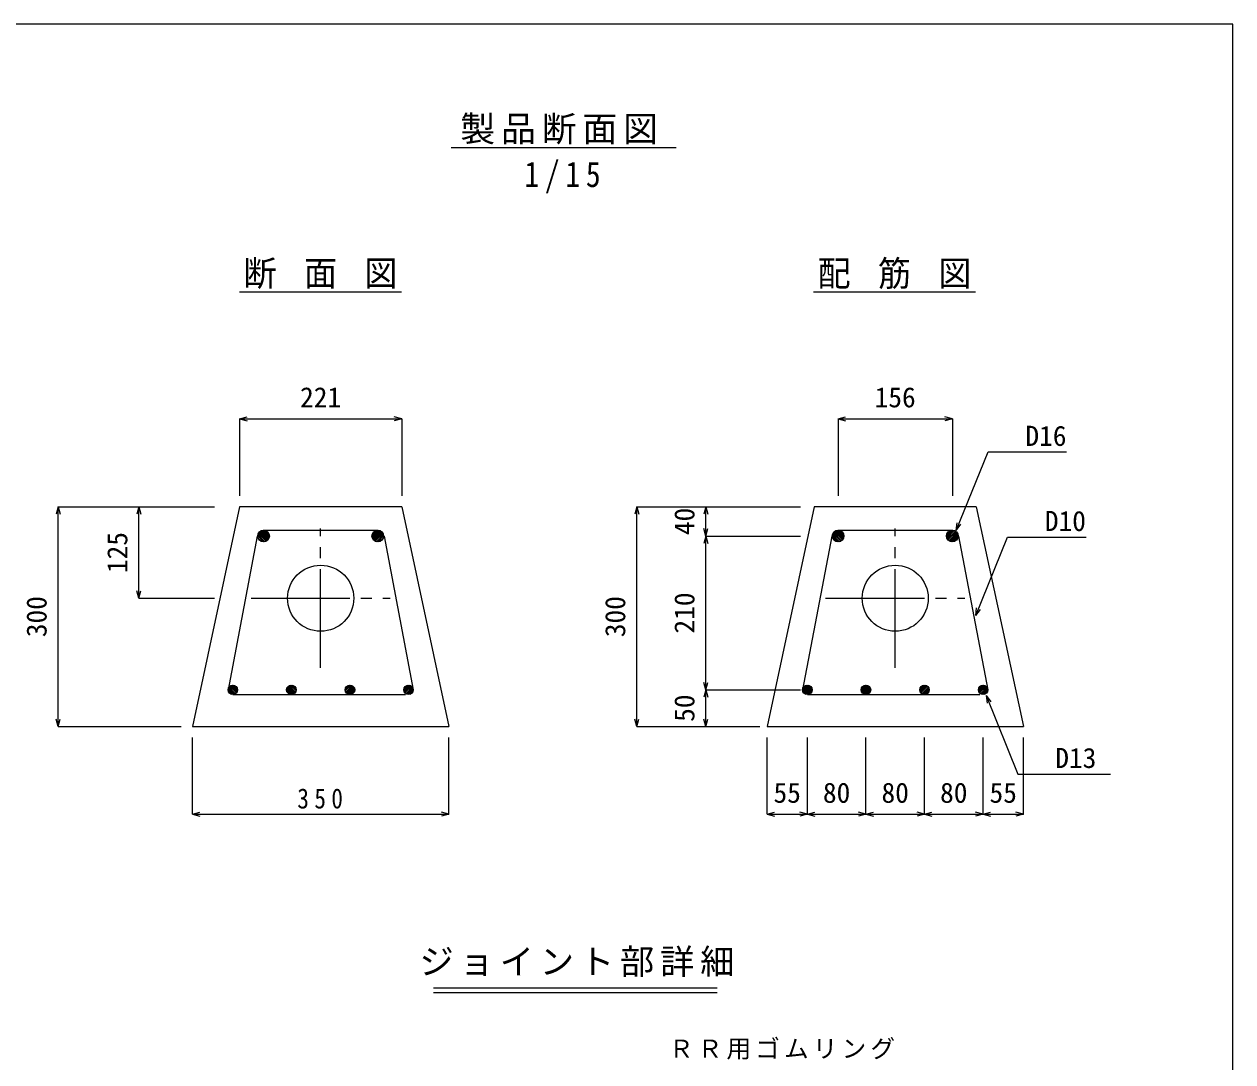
# Model space of a CAD drawing. Units: millimetres, scale not verified. Extents: x -2100 to 2100, y -1470 to 1470.
# Drawn here: x 449 to 2100, y 53 to 1470 of the extents above; entities that cross this region are included whole.
import ezdxf
from ezdxf.enums import TextEntityAlignment as Align

# ---------------------------------------------------------------- set-up
doc = ezdxf.new("R2010")
doc.units = ezdxf.units.MM
doc.header["$LTSCALE"] = 15
doc.linetypes.add('CHAIN2', pattern=[12, 9, -1, 1, -1])
for name, color, linetype, lineweight in [('0-0_図面枠', 7, 'Continuous', 18), ('0-1_ブロック', 3, 'Continuous', 18), ('0-2_HI-VP', 3, 'Continuous', 18), ('0-3_鉄筋', 7, 'Continuous', 18), ('0-5_ｼﾞｮｲﾝﾄ詳細図', 7, 'Continuous', 18), ('0-6_寸法', 4, 'Continuous', 18), ('0-A', 7, 'Continuous', 18)]:
    doc.layers.add(name, color=color, linetype=linetype, lineweight=lineweight)
doc.styles.add('ＭＳ ゴシック', font='')
doc.styles.get('ＭＳ ゴシック').set_extended_font_data('MS Gothic')

msp = doc.modelspace()

# ---------------------------------------------------------------- linework, layer by layer
at = {"layer": '0-0_図面枠', "color": 4}
for p, q in [((743.56, 931.02), (753.71, 933.74)), ((743.56, 931.02), (964.99, 931.02)), ((743.56, 931.02), (753.71, 928.3)), ((743.56, 931.02), (743.56, 826.02)), ((964.99, 931.02), (954.85, 933.74)), ((964.99, 931.02), (954.85, 928.3)), ((964.99, 931.02), (964.99, 826.02))]:
    msp.add_line(p, q, dxfattribs=at)
at = {"layer": '0-0_図面枠', "linetype": 'CHAIN2'}
for p, q in [((854.28, 590.92), (854.28, 781.12)), ((1638.95, 590.92), (1638.95, 781.12)), ((759.18, 686.02), (949.38, 686.02)), ((1543.85, 686.02), (1734.05, 686.02))]:
    msp.add_line(p, q, dxfattribs=at)
at = {"layer": '0-0_図面枠', "color": 5}
msp.add_lwpolyline([(2100, 1470), (-2100, 1470), (-2100, -1470), (2100, -1470)], close=True, dxfattribs=at)
at = {"layer": '0-1_ブロック'}
for p, q in [((1032.69, 1301.78), (1339.98, 1301.78)), ((743.38, 1104.53), (964.58, 1104.53)), ((1527.31, 1104.53), (1748.52, 1104.53)), ((743.56, 811.02), (679.28, 511.02)), ((964.99, 811.02), (743.56, 811.02)), ((964.99, 811.02), (1029.28, 511.02)), ((1528.23, 811.02), (1463.95, 511.02)), ((1749.66, 811.02), (1528.23, 811.02)), ((1749.66, 811.02), (1813.95, 511.02)), ((679.28, 511.02), (1029.28, 511.02)), ((1463.95, 511.02), (1813.95, 511.02))]:
    msp.add_line(p, q, dxfattribs=at)
at = {"layer": '0-2_HI-VP'}
for centre in [(854.28, 686.02), (1638.95, 686.02)]:
    msp.add_circle(centre, 45.1, dxfattribs=at)
at = {"layer": '0-3_鉄筋', "color": 4}
for p, q in [((1560.95, 931.02), (1571.09, 933.74)), ((1560.95, 931.02), (1716.95, 931.02)), ((1560.95, 931.02), (1571.09, 928.3)), ((1560.95, 931.02), (1560.95, 826.02)), ((1716.95, 931.02), (1706.8, 933.74)), ((1716.95, 931.02), (1706.8, 928.3)), ((1716.95, 931.02), (1716.95, 826.02)), ((495.74, 811.02), (493.02, 800.88)), ((495.74, 511.02), (495.74, 811.02)), ((495.74, 811.02), (498.46, 800.88)), ((495.74, 811.02), (663.64, 811.02)), ((606.01, 811.02), (603.29, 800.88)), ((606.01, 686.02), (606.01, 811.02)), ((606.01, 811.02), (608.72, 800.88)), ((606.01, 811.02), (709.46, 811.02)), ((1285.98, 811.02), (1283.26, 800.88)), ((1285.98, 511.02), (1285.98, 811.02)), ((1285.98, 811.02), (1288.7, 800.88)), ((1285.98, 811.02), (1380.49, 811.02)), ((1380.49, 811.02), (1377.77, 800.88)), ((1380.49, 771.02), (1380.49, 811.02)), ((1380.49, 811.02), (1383.21, 800.88)), ((1380.49, 811.02), (1509.56, 811.02)), ((1380.49, 771.02), (1377.77, 781.16)), ((1380.49, 771.02), (1383.21, 781.16)), ((1380.49, 771.02), (1377.77, 760.88)), ((1380.49, 561.02), (1380.49, 771.02)), ((1380.49, 771.02), (1383.21, 760.88)), ((1380.49, 771.02), (1509.56, 771.02)), ((606.01, 686.02), (603.29, 696.16)), ((606.01, 686.02), (608.72, 696.16)), ((606.01, 686.02), (709.46, 686.02)), ((1380.49, 561.02), (1377.77, 571.16)), ((1380.49, 561.02), (1383.21, 571.16)), ((1380.49, 561.02), (1377.77, 550.88)), ((1380.49, 511.02), (1380.49, 561.02)), ((1380.49, 561.02), (1383.21, 550.88)), ((1380.49, 561.02), (1509.56, 561.02)), ((495.74, 511.02), (493.02, 521.16)), ((495.74, 511.02), (498.46, 521.16)), ((1285.98, 511.02), (1283.26, 521.16)), ((1285.98, 511.02), (1288.7, 521.16)), ((1380.49, 511.02), (1377.77, 521.16)), ((1380.49, 511.02), (1383.21, 521.16)), ((495.74, 511.02), (663.64, 511.02)), ((1285.98, 511.02), (1380.49, 511.02)), ((1380.49, 511.02), (1454.26, 511.02)), ((1463.95, 391.02), (1463.95, 496.02)), ((1518.95, 391.02), (1518.95, 496.02)), ((1598.95, 391.02), (1598.95, 496.02)), ((1678.95, 391.02), (1678.95, 496.02)), ((1758.95, 391.02), (1758.95, 496.02)), ((1813.95, 391.02), (1813.95, 496.02)), ((1463.95, 391.02), (1474.09, 393.74)), ((1463.95, 391.02), (1518.95, 391.02)), ((1463.95, 391.02), (1474.09, 388.3)), ((1518.95, 391.02), (1508.8, 393.74)), ((1518.95, 391.02), (1508.8, 388.3)), ((1518.95, 391.02), (1529.09, 393.74)), ((1518.95, 391.02), (1598.95, 391.02)), ((1518.95, 391.02), (1529.09, 388.3)), ((1598.95, 391.02), (1588.8, 393.74)), ((1598.95, 391.02), (1588.8, 388.3)), ((1598.95, 391.02), (1609.09, 393.74)), ((1598.95, 391.02), (1678.95, 391.02)), ((1598.95, 391.02), (1609.09, 388.3)), ((1678.95, 391.02), (1668.8, 393.74)), ((1678.95, 391.02), (1668.8, 388.3)), ((1678.95, 391.02), (1689.09, 393.74)), ((1678.95, 391.02), (1758.95, 391.02)), ((1678.95, 391.02), (1689.09, 388.3)), ((1758.95, 391.02), (1748.8, 393.74)), ((1758.95, 391.02), (1748.8, 388.3)), ((1758.95, 391.02), (1769.09, 393.74)), ((1758.95, 391.02), (1813.95, 391.02)), ((1758.95, 391.02), (1769.09, 388.3)), ((1813.95, 391.02), (1803.8, 393.74)), ((1813.95, 391.02), (1803.8, 388.3))]:
    msp.add_line(p, q, dxfattribs=at)
at = {"layer": '0-3_鉄筋'}
for p, q in [((769.9, 775.85), (781.11, 764.65)), ((770.92, 776.96), (782.22, 765.66)), ((772.14, 777.86), (783.12, 766.88)), ((773.57, 778.55), (783.81, 768.32)), ((775.29, 778.96), (784.22, 770.03)), ((777.43, 778.94), (784.19, 772.17)), ((933.27, 778.96), (924.34, 770.03)), ((931.13, 778.94), (924.36, 772.17)), ((934.98, 778.55), (924.75, 768.32)), ((936.42, 777.86), (925.43, 766.88)), ((937.64, 776.96), (926.34, 765.66)), ((938.65, 775.85), (927.44, 764.65)), ((1554.57, 775.85), (1565.78, 764.65)), ((1555.59, 776.96), (1566.89, 765.66)), ((1556.8, 777.86), (1567.79, 766.88)), ((1558.24, 778.55), (1568.48, 768.32)), ((1559.95, 778.96), (1568.88, 770.03)), ((1562.1, 778.94), (1568.86, 772.17)), ((1717.94, 778.96), (1709.01, 770.03)), ((1715.8, 778.94), (1709.03, 772.17)), ((1719.65, 778.55), (1709.42, 768.32)), ((1721.09, 777.86), (1710.1, 766.88)), ((1722.3, 776.96), (1711.01, 765.66)), ((1723.32, 775.85), (1712.11, 764.65)), ((768.28, 771.12), (776.37, 763.02)), ((768.52, 772.99), (778.25, 763.27)), ((768.69, 768.49), (773.75, 763.43)), ((769.09, 774.54), (779.8, 763.84)), ((939.46, 774.54), (928.75, 763.84)), ((940.03, 772.99), (930.31, 763.27)), ((940.28, 771.12), (932.18, 763.02)), ((939.87, 768.49), (934.81, 763.43)), ((1552.95, 771.12), (1561.04, 763.02)), ((1553.19, 772.99), (1562.92, 763.27)), ((1553.36, 768.49), (1558.41, 763.43)), ((1553.76, 774.54), (1564.47, 763.84)), ((1724.13, 774.54), (1713.42, 763.84)), ((1724.7, 772.99), (1714.97, 763.27)), ((1724.95, 771.12), (1716.85, 763.02)), ((1724.53, 768.49), (1719.48, 763.43)), ((727.81, 561.7), (734.96, 554.56)), ((728.23, 563.41), (736.66, 554.97)), ((728.98, 564.78), (738.04, 555.72)), ((729.98, 565.9), (739.16, 556.72)), ((731.24, 566.76), (740.02, 557.98)), ((732.78, 567.34), (740.6, 559.52)), ((734.74, 567.5), (740.76, 561.48)), ((807.81, 561.7), (814.96, 554.56)), ((808.23, 563.41), (816.66, 554.97)), ((808.98, 564.78), (818.04, 555.72)), ((809.98, 565.9), (819.16, 556.72)), ((811.24, 566.76), (820.02, 557.98)), ((812.78, 567.34), (820.6, 559.52)), ((814.74, 567.5), (820.76, 561.48)), ((893.81, 567.5), (887.79, 561.48)), ((895.78, 567.34), (887.95, 559.52)), ((897.32, 566.76), (888.53, 557.98)), ((898.57, 565.9), (889.4, 556.72)), ((899.58, 564.78), (890.52, 555.72)), ((900.32, 563.41), (891.89, 554.97)), ((900.74, 561.7), (893.6, 554.56)), ((973.81, 567.5), (967.79, 561.48)), ((975.78, 567.34), (967.95, 559.52)), ((977.32, 566.76), (968.53, 557.98)), ((978.57, 565.9), (969.4, 556.72)), ((979.58, 564.78), (970.52, 555.72)), ((980.32, 563.41), (971.89, 554.97)), ((980.74, 561.7), (973.6, 554.56)), ((1512.48, 561.7), (1519.63, 554.56)), ((1512.9, 563.41), (1521.33, 554.97)), ((1513.65, 564.78), (1522.71, 555.72)), ((1514.65, 565.9), (1523.82, 556.72)), ((1515.91, 566.76), (1524.69, 557.98)), ((1517.45, 567.34), (1525.27, 559.52)), ((1519.41, 567.5), (1525.43, 561.48)), ((1592.48, 561.7), (1599.63, 554.56)), ((1592.9, 563.41), (1601.33, 554.97)), ((1593.65, 564.78), (1602.71, 555.72)), ((1594.65, 565.9), (1603.82, 556.72)), ((1595.91, 566.76), (1604.69, 557.98)), ((1597.45, 567.34), (1605.27, 559.52)), ((1599.41, 567.5), (1605.43, 561.48)), ((1678.48, 567.5), (1672.46, 561.48)), ((1680.45, 567.34), (1672.62, 559.52)), ((1681.99, 566.76), (1673.2, 557.98)), ((1683.24, 565.9), (1674.07, 556.72)), ((1684.25, 564.78), (1675.18, 555.72)), ((1684.99, 563.41), (1676.56, 554.97)), ((1685.41, 561.7), (1678.26, 554.56)), ((1758.48, 567.5), (1752.46, 561.48)), ((1760.45, 567.34), (1752.62, 559.52)), ((1761.99, 566.76), (1753.2, 557.98)), ((1763.24, 565.9), (1754.07, 556.72)), ((1764.25, 564.78), (1755.18, 555.72)), ((1764.99, 563.41), (1756.56, 554.97)), ((1765.41, 561.7), (1758.26, 554.56)), ((727.98, 559.42), (732.67, 554.72)), ((807.98, 559.42), (812.67, 554.72)), ((900.58, 559.42), (895.88, 554.72)), ((980.58, 559.42), (975.88, 554.72)), ((1512.65, 559.42), (1517.34, 554.72)), ((1592.65, 559.42), (1597.34, 554.72)), ((1685.24, 559.42), (1680.55, 554.72)), ((1765.24, 559.42), (1760.55, 554.72))]:
    msp.add_line(p, q, dxfattribs=at)
at = {"layer": '0-3_鉄筋', "color": 2}
for p, q in [((776.59, 779.02), (932.28, 779.02)), ((1561.26, 779.02), (1716.95, 779.02)), ((767.78, 771.02), (727.78, 561.02)), ((940.78, 771.02), (980.78, 561.02)), ((1552.45, 771.02), (1512.45, 561.02)), ((1725.45, 771.02), (1765.45, 561.02)), ((734.28, 554.52), (969.96, 554.56)), ((1518.95, 554.52), (1754.63, 554.56))]:
    msp.add_line(p, q, dxfattribs=at)
for centre, radius in [((776.28, 771.02), 8), ((932.28, 771.02), 8), ((1560.95, 771.02), 8), ((1716.95, 771.02), 8), ((734.28, 561.02), 6.5), ((814.28, 561.02), 6.5), ((894.28, 561.02), 6.5), ((974.28, 561.02), 6.5), ((1518.95, 561.02), 6.5), ((1598.95, 561.02), 6.5), ((1678.95, 561.02), 6.5), ((1758.95, 561.02), 6.5)]:
    msp.add_circle(centre, radius, dxfattribs=at)
at = {"layer": '0-5_ｼﾞｮｲﾝﾄ詳細図', "color": 4}
for p, q in [((1008.49, 153.85), (1395.91, 153.85)), ((1008.49, 147.61), (1395.91, 147.61))]:
    msp.add_line(p, q, dxfattribs=at)
at = {"layer": '0-6_寸法'}
for p, q in [((1380.49, 561.02), (1380.49, 811.02)), ((679.28, 391.02), (679.28, 496.02)), ((1029.28, 391.02), (1029.28, 496.02)), ((679.28, 391.02), (689.42, 393.74)), ((679.28, 391.02), (1029.28, 391.02)), ((679.28, 391.02), (689.42, 388.3)), ((1029.28, 391.02), (1019.13, 393.74)), ((1029.28, 391.02), (1019.13, 388.3))]:
    msp.add_line(p, q, dxfattribs=at)
at = {"layer": '0-A'}
for p, q in [((1722.32, 778.71), (1765.85, 885.85)), ((1765.85, 885.85), (1873, 885.85)), ((1722.32, 778.71), (1723.62, 789.13)), ((1722.32, 778.71), (1728.66, 787.08)), ((1748.85, 662.48), (1750.15, 672.9)), ((1748.85, 662.48), (1755.19, 670.85)), ((1763.05, 553.11), (1769.39, 544.74)), ((1763.05, 553.11), (1764.35, 542.7))]:
    msp.add_line(p, q, dxfattribs=at)
for points in [[(1748.85, 662.48), (1792.38, 769.62), (1899.53, 769.62)], [(1763.05, 553.11), (1806.61, 445.98), (1932.73, 445.98)]]:
    msp.add_lwpolyline(points, dxfattribs=at)

# ---------------------------------------------------------------- texts
at = {"layer": '0-0_図面枠', "color": 4, "style": 'ＭＳ ゴシック'}
msp.add_text('221', height=27.49, dxfattribs=at).set_placement((826.15, 938.52), align=Align.BOTTOM_LEFT)
at = {"layer": '0-1_ブロック', "color": 7, "char_height": 34.84, "attachment_point": 7, "style": 'ＭＳ ゴシック'}
for s, insert in [('\\T1.17;製品断面図', (1044.93, 1305.53)), ('\\T1.39;\\W0.85;1/15', (1132.44, 1239.12)), ('\\T1.22;\\W0.95;断\\~面\\~図', (748.88, 1108.25)), ('\\T1.22;\\W0.95;配\\~筋\\~図', (1532.82, 1108.25))]:
    msp.add_mtext(s, dxfattribs=dict(at, insert=insert))
at = {"layer": '0-3_鉄筋', "color": 4, "style": 'ＭＳ ゴシック'}
for s, p in [('156', (1610.82, 938.52)), ('55', (1472.7, 398.52)), ('80', (1540.2, 398.52)), ('80', (1620.2, 398.52)), ('80', (1700.2, 398.52)), ('55', (1767.7, 398.52))]:
    msp.add_text(s, height=27.49, dxfattribs=at).set_placement(p, align=Align.BOTTOM_LEFT)
for s, p in [('40', (1372.99, 772.27)), ('125', (598.51, 720.39)), ('300', (488.24, 632.89)), ('300', (1278.48, 632.89)), ('210', (1372.99, 637.9)), ('50', (1372.99, 517.27))]:
    msp.add_text(s, height=27.49, rotation=90, dxfattribs=at).set_placement(p, align=Align.BOTTOM_LEFT)
at = {"layer": '0-5_ｼﾞｮｲﾝﾄ詳細図', "attachment_point": 7, "style": 'ＭＳ ゴシック'}
for s, insert, char_height in [('\\T1.17;ジョイント部詳細', (989.24, 169.01), 34.31), ('\\T1.17;ＲＲ用ゴムリング', (1329.91, 55.94), 24.63)]:
    msp.add_mtext(s, dxfattribs=dict(at, insert=insert, char_height=char_height))
at = {"layer": '0-6_寸法', "insert": (822.4, 398.52), "char_height": 27.49, "attachment_point": 7, "style": 'ＭＳ ゴシック'}
msp.add_mtext('\\T1.46;\\W0.85;350', dxfattribs=at)
at = {"layer": '0-A', "color": 4, "style": 'ＭＳ ゴシック'}
for s, p in [('D16', (1816.75, 885.85)), ('D10', (1843.28, 769.62)), ('D13', (1857.5, 446.02))]:
    msp.add_text(s, height=27.49, dxfattribs=at).set_placement(p, align=Align.BOTTOM_LEFT)

doc.saveas('drawing.dxf')
